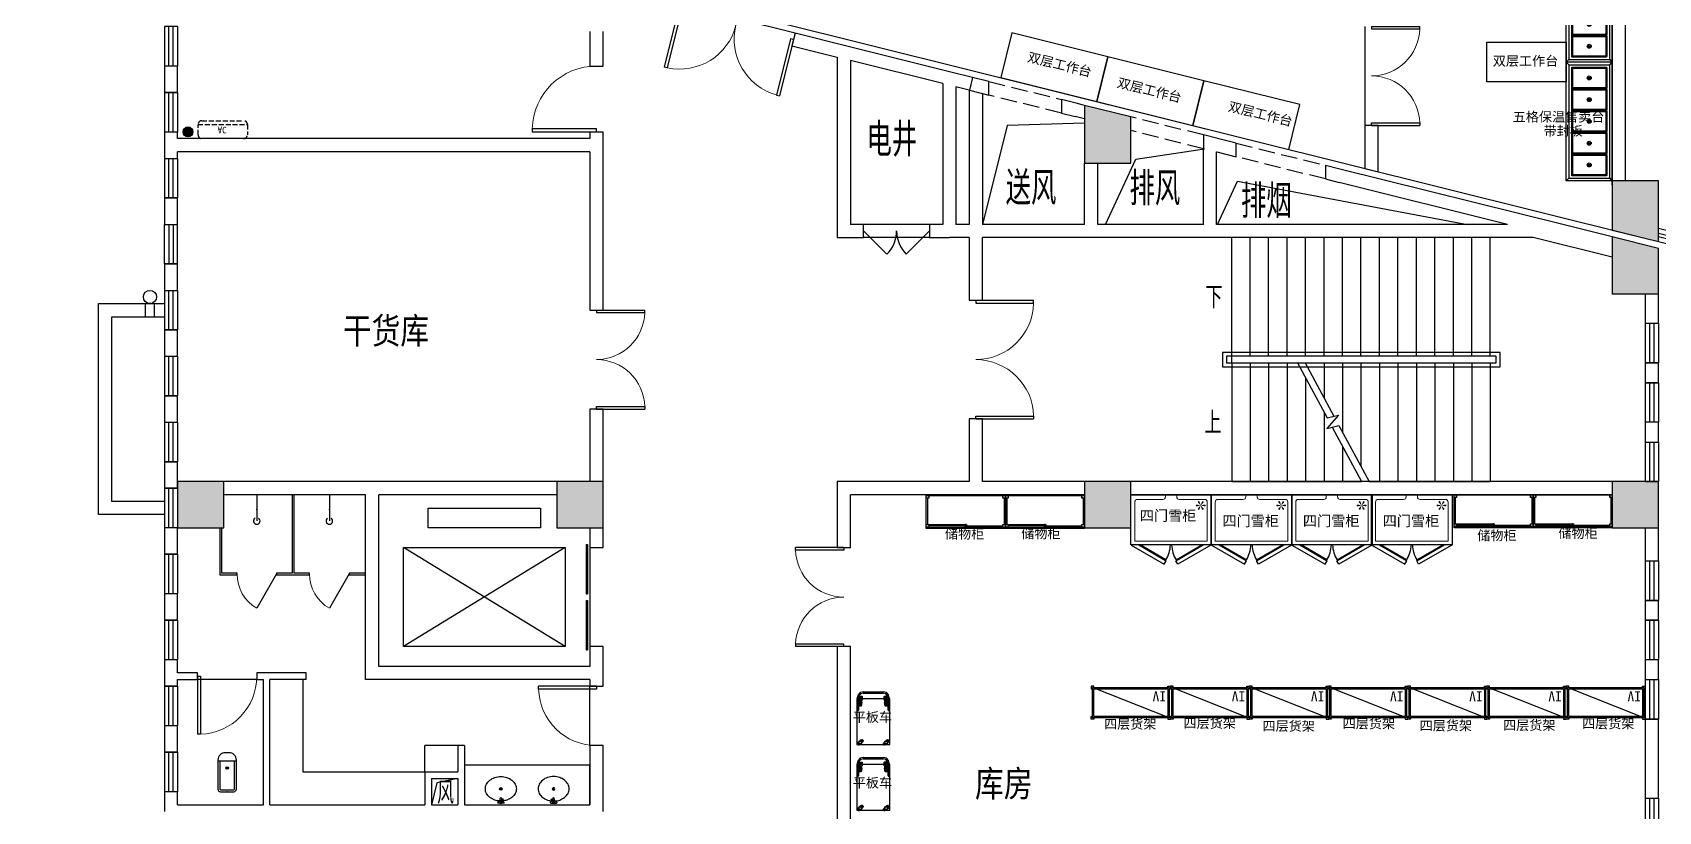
# Model space of a CAD drawing. Extents: x 1159254 to 1730927, y -477824 to -383968.
# Drawn here: x 1404869 to 1429519, y -434306 to -422498 of the extents above; entities that cross this region are included whole.
import ezdxf

# ---------------------------------------------------------------- set-up
doc = ezdxf.new("R2010")
doc.units = 0
doc.header["$LTSCALE"] = 1000
doc.linetypes.add('DASH', pattern=[0.35, 0.25, -0.1])
for name, color, linetype in [('0-空调出屋面', 41, 'Continuous'), ('COLUMN', 2, 'Continuous'), ('DIM_SYMB', 3, 'Continuous'), ('EVTR', 4, 'Continuous'), ('LATRINE', 6, 'Continuous'), ('LG', 84, 'Continuous'), ('LVTRY', 6, 'Continuous'), ('PUB_HATCH', 8, 'Continuous'), ('PUB_STRM', 4, 'Continuous'), ('PUB_TEXT', 7, 'Continuous'), ('ROOM_NAME', 7, 'Continuous'), ('STAIR', 4, 'Continuous'), ('WALL', 6, 'Continuous'), ('WINDOW', 4, 'Continuous'), ('WS_厨房设备', 1, 'Continuous'), ('产品文字', 7, 'Continuous'), ('空调', 205, 'Continuous')]:
    doc.layers.add(name, color=color, linetype=linetype)
doc.styles.add('_TCH_DIM', font='TSSDENG', dxfattribs={"width": 0.8, "bigfont": 'TSSDCHN'})
doc.styles.add('HZ-1', font='MingLiU.ttf', dxfattribs={"width": 0.8})
doc.styles.get("Standard").update_dxf_attribs({"font": '', "width": 0.8})
doc.styles.add('WMF-宋体1', font='')
doc.styles.add('宋体', font='', dxfattribs={"width": 0.8})
doc.styles.get('Standard').set_extended_font_data('SimSun')
doc.styles.get('WMF-宋体1').set_extended_font_data('SimSun')
doc.styles.get('宋体').set_extended_font_data('NSimSun')

# ---------------------------------------------------------------- blocks, each defined once
blk = doc.blocks.new('*U60')
for p, q in [((20, 20), (20, 480)), ((20, 480), (1180, 480)), ((1180, 480), (1180, 20)), ((1180, 20), (20, 20))]:
    blk.add_line(p, q)
at = {"color": 252, "linetype": 'Continuous', "ltscale": 3}
blk.add_line((20, 480), (1180, 20), dxfattribs=at)
at = {"color": 252}
for p, q in [((40, 40), (40, 460)), ((40, 40), (40, 460)), ((40, 460), (1160, 460)), ((1160, 460), (1160, 40)), ((1160, 40), (40, 40))]:
    blk.add_line(p, q, dxfattribs=at)
for points in [[(40, 480), (40, 500), (0, 500), (0, 460), (20, 460)], [(1160, 480), (1160, 500), (1200, 500), (1200, 460), (1180, 460)], [(40, 20), (40, 0), (0, 0), (0, 40), (20, 40)], [(1160, 20), (1160, 0), (1200, 0), (1200, 40), (1180, 40)]]:
    blk.add_lwpolyline(points, dxfattribs=at)
blk.add_text('IV', height=150).set_placement((66, 80))
blk = doc.blocks.new('fgjhgjghkgk')
at = {"layer": '空调', "linetype": 'DASH', "ltscale": 0.3}
for p, q in [((124108, 467971), (124108, 468601)), ((124168, 468661), (124320, 468661)), ((124320, 468661), (124320, 467911)), ((124380, 468601), (124380, 467971)), ((124320, 467911), (124168, 467911))]:
    blk.add_line(p, q, dxfattribs=at)
for centre, start, end in [((124168, 468601), 90, 180), ((124320, 468601), 0, 90), ((124168, 467971), 180, 270), ((124320, 467971), 270, 0)]:
    blk.add_arc(centre, 60, start, end, dxfattribs=at)
at = {"layer": '空调', "linetype": 'DASH', "ltscale": 0.3, "style": 'HZ-1', "text_generation_flag": 4}
blk.add_text('AC', height=100, rotation=270, dxfattribs=at).set_placement((124287, 468364))
blk = doc.blocks.new('*U45')
at = {"linetype": 'Continuous'}
for p, q in [((0, 0), (0, 700)), ((0, 700), (1500, 700)), ((1500, 700), (1500, 0)), ((1500, 0), (0, 0))]:
    blk.add_line(p, q, dxfattribs=at)
blk = doc.blocks.new('*U133')
at = {"linetype": 'Continuous'}
for p, q in [((0, 0), (0, 600)), ((0, 600), (1200, 600)), ((1200, 600), (1200, 0)), ((1200, 0), (0, 0))]:
    blk.add_line(p, q, dxfattribs=at)
blk = doc.blocks.new('Custom_78')
for p, q in [((40, 660), (0, 700)), ((0, 700), (1800, 700)), ((0, 0), (0, 700)), ((0, 700), (40, 660)), ((1800, 700), (1760, 660)), ((1800, 700), (1760, 660)), ((1800, 0), (1800, 700)), ((1800, 0), (0, 0)), ((1760, 40), (1800, 0)), ((1760, 40), (1800, 0))]:
    blk.add_line(p, q)
at = {"color": 253}
for p, q in [((1760, 660), (40, 660)), ((40, 660), (40, 40)), ((1760, 660), (1760, 40)), ((0, 0), (40, 40)), ((40, 40), (0, 0)), ((40, 40), (1760, 40))]:
    blk.add_line(p, q, dxfattribs=at)
at = {"color": 252}
for p, q in [((232, 379), (232, 321)), ((248, 379), (248, 321)), ((562, 379), (562, 321)), ((578, 379), (578, 321)), ((892, 379), (892, 321)), ((908, 379), (908, 321)), ((1222, 379), (1222, 321)), ((1238, 379), (1238, 321)), ((1552, 379), (1552, 321)), ((1568, 379), (1568, 321))]:
    blk.add_line(p, q, dxfattribs=at)
for points in [[(85, 615), (395, 615, -0.414214), (405, 605), (405, 95, -0.414214), (395, 85), (85, 85, -0.414214), (75, 95), (75, 605, -0.414214)], [(100, 600), (380, 600, -0.414214), (390, 590), (390, 110, -0.414214), (380, 100), (100, 100, -0.414214), (90, 110), (90, 590, -0.414214)], [(415, 615), (725, 615, -0.414214), (735, 605), (735, 95, -0.414214), (725, 85), (415, 85, -0.414214), (405, 95), (405, 605, -0.414214)], [(430, 600), (710, 600, -0.414214), (720, 590), (720, 110, -0.414214), (710, 100), (430, 100, -0.414214), (420, 110), (420, 590, -0.414214)], [(745, 615), (1055, 615, -0.414214), (1065, 605), (1065, 95, -0.414214), (1055, 85), (745, 85, -0.414214), (735, 95), (735, 605, -0.414214)], [(760, 600), (1040, 600, -0.414214), (1050, 590), (1050, 110, -0.414214), (1040, 100), (760, 100, -0.414214), (750, 110), (750, 590, -0.414214)], [(1075, 615), (1385, 615, -0.414214), (1395, 605), (1395, 95, -0.414214), (1385, 85), (1075, 85, -0.414214), (1065, 95), (1065, 605, -0.414214)], [(1090, 600), (1370, 600, -0.414214), (1380, 590), (1380, 110, -0.414214), (1370, 100), (1090, 100, -0.414214), (1080, 110), (1080, 590, -0.414214)], [(1405, 615), (1715, 615, -0.414214), (1725, 605), (1725, 95, -0.414214), (1715, 85), (1405, 85, -0.414214), (1395, 95), (1395, 605, -0.414214)], [(1420, 600), (1700, 600, -0.414214), (1710, 590), (1710, 110, -0.414214), (1700, 100), (1420, 100, -0.414214), (1410, 110), (1410, 590, -0.414214)]]:
    blk.add_lwpolyline(points, format="xyb", close=True, dxfattribs=at)
for centre in [(240, 350), (570, 350), (900, 350), (1230, 350), (1560, 350)]:
    blk.add_circle(centre, 30, dxfattribs=at)
blk = doc.blocks.new('带刹车脚轮')
h = blk.add_hatch(color=252)
h.dxf.hatch_style = 1
h.paths.add_polyline_path([(-11, -35), (-15, -35), (-15, -46), (-11, -50)])
h.paths.add_polyline_path([(15, -35), (11, -35), (11, -50), (15, -46)])
h.paths.add_polyline_path([(-11, 50), (-15, 46), (-15, 35), (-11, 35)])
h.paths.add_polyline_path([(15, 46), (11, 50), (11, 35), (15, 35)])
at = {"color": 252}
for p, q in [((-11, 50), (-11, 35)), ((-8, 50), (-8, 35)), ((-4, 50), (-4, 35)), ((0, 50), (0, 35)), ((0, 50), (0, 35)), ((4, 50), (4, 35)), ((8, 50), (8, 35)), ((11, 50), (11, 35)), ((-11, -50), (-11, -35)), ((-8, -35), (-8, -50)), ((-4, -35), (-4, -50)), ((0, -35), (0, -50)), ((0, -35), (0, -50)), ((4, -35), (4, -50)), ((8, -35), (8, -50)), ((11, -50), (11, -35))]:
    blk.add_line(p, q, dxfattribs=at)
at = {"color": 252, "linetype": 'Continuous'}
for p, q in [((-14, -59), (-14, -93)), ((-7, -59), (-7, -93)), ((0, -59), (0, -93)), ((7, -59), (7, -93)), ((14, -59), (14, -93))]:
    blk.add_line(p, q, dxfattribs=at)
blk.add_lwpolyline([(-22, -42), (-20, -40), (-20, 1), (20, 1), (20, -40), (22, -42), (25, -42), (27, -44), (27, -99), (25, -101), (-26, -101), (-28, -99), (-28, -44), (-26, -42), (-22, -42)], dxfattribs=at)
at = {"color": 252}
for points in [[(-20, 15), (-20, 33), (-18, 35), (18, 35), (20, 33), (20, 15)], [(-15, 35), (-15, 46), (-11, 50), (11, 50), (15, 46), (15, 35)], [(20, -15), (20, -33), (18, -35), (-18, -35), (-20, -33), (-20, -15)], [(15, -35), (15, -46), (11, -50), (-11, -50), (-15, -46), (-15, -35)]]:
    blk.add_lwpolyline(points, dxfattribs=at)
for radius in [25, 19.6]:
    blk.add_circle((0, 0), radius, dxfattribs=at)
blk = doc.blocks.new('脚轮')
h = blk.add_hatch(color=252)
h.dxf.hatch_style = 1
h.paths.add_polyline_path([(-11, -35), (-15, -35), (-15, -46), (-11, -50)])
h.paths.add_polyline_path([(15, -35), (11, -35), (11, -50), (15, -46)])
h.paths.add_polyline_path([(-11, 50), (-15, 46), (-15, 35), (-11, 35)])
h.paths.add_polyline_path([(15, 46), (11, 50), (11, 35), (15, 35)])
at = {"color": 252}
for p, q in [((-11, 50), (-11, 35)), ((-8, 50), (-8, 35)), ((-4, 50), (-4, 35)), ((0, 50), (0, 35)), ((0, 50), (0, 35)), ((4, 50), (4, 35)), ((8, 50), (8, 35)), ((11, 50), (11, 35)), ((-11, -50), (-11, -35)), ((-8, -35), (-8, -50)), ((-4, -35), (-4, -50)), ((0, -35), (0, -50)), ((0, -35), (0, -50)), ((4, -35), (4, -50)), ((8, -35), (8, -50)), ((11, -50), (11, -35))]:
    blk.add_line(p, q, dxfattribs=at)
for points in [[(-20, 15), (-20, 33), (-18, 35), (18, 35), (20, 33), (20, 15)], [(-15, 35), (-15, 46), (-11, 50), (11, 50), (15, 46), (15, 35)], [(20, -15), (20, -33), (18, -35), (-18, -35), (-20, -33), (-20, -15)], [(15, -35), (15, -46), (11, -50), (-11, -50), (-15, -46), (-15, -35)]]:
    blk.add_lwpolyline(points, dxfattribs=at)
for radius in [25, 19.6]:
    blk.add_circle((0, 0), radius, dxfattribs=at)
blk = doc.blocks.new('Custom_94')
for p, q in [((20, 756), (8, 711)), ((52, 788), (20, 756)), ((38, 745), (29, 711)), ((62, 770), (38, 745)), ((96, 800), (52, 788)), ((96, 779), (62, 770)), ((96, 800), (404, 800)), ((96, 779), (404, 779)), ((448, 788), (404, 800)), ((438, 770), (404, 779)), ((462, 745), (438, 770)), ((480, 756), (448, 788)), ((471, 711), (462, 745)), ((492, 711), (480, 756)), ((0, 700), (500, 700)), ((0, 700), (0, 700)), ((0, 700), (0, 0)), ((8, 711), (8, 668)), ((8, 668), (11, 661)), ((11, 661), (19, 658)), ((19, 658), (26, 661)), ((26, 661), (29, 668)), ((29, 711), (29, 668)), ((471, 711), (471, 668)), ((471, 668), (474, 661)), ((474, 661), (481, 658)), ((481, 658), (489, 661)), ((489, 661), (492, 668)), ((492, 711), (492, 668)), ((500, 679), (492, 679)), ((500, 0), (500, 700)), ((0, 0), (500, 0))]:
    blk.add_line(p, q)
at = {"color": 252}
for p, q in [((10, 663), (10, 522)), ((27, 663), (27, 522)), ((473, 663), (473, 522)), ((490, 663), (490, 522))]:
    blk.add_line(p, q, dxfattribs=at)
for centre, radius, start, end in [((18, 528), 10.5, 216.2302, 323.7698), ((482, 525), 9.09, 200.6774, 339.3226)]:
    blk.add_arc(centre, radius, start, end, dxfattribs=at)
at = {"color": 252, "rotation": 180}
for p in [(53, 631), (444, 632)]:
    blk.add_blockref('带刹车脚轮', p, dxfattribs=at)
at = {"rotation": 315}
for p in [(53, 33), (444, 33)]:
    blk.add_blockref('脚轮', p, dxfattribs=at)
blk = doc.blocks.new('CJT_4161')
at = {"linetype": 'Continuous'}
for p, q in [((0, 0), (0, 500)), ((0, 500), (1200, 500)), ((1200, 500), (1200, 0)), ((1200, 0), (0, 0))]:
    blk.add_line(p, q, dxfattribs=at)
at = {"color": 2, "linetype": 'Continuous'}
blk.add_line((600, 500), (600, 430), dxfattribs=at)
at = {"color": 252}
for p, q in [((0, 480), (40, 480)), ((0, 480), (1200, 480)), ((40, 440), (0, 440)), ((20, 40), (20, 440)), ((40, 480), (40, 440)), ((40, 478), (610, 478)), ((40, 478), (40, 460)), ((610, 460), (40, 460)), ((590, 440), (590, 458)), ((590, 458), (1160, 458)), ((1160, 440), (590, 440)), ((610, 478), (610, 460)), ((1160, 440), (1160, 480)), ((1200, 440), (1160, 440)), ((1180, 40), (1180, 440)), ((0, 40), (40, 40)), ((40, 0), (0, 0)), ((40, 40), (40, 0)), ((40, 20), (40, 38)), ((1160, 0), (1160, 40)), ((1160, 40), (1200, 40)), ((1160, 18), (1160, 0)), ((1200, 0), (1160, 0))]:
    blk.add_line(p, q, dxfattribs=at)
at = {"color": 252, "linetype": 'Continuous'}
blk.add_line((1160, 458), (1160, 440), dxfattribs=at)
blk = doc.blocks.new('$DorLib2D$00000002')
for p, q in [((-0.5, 0), (-0.5, 0.4875)), ((-0.475, 0.4875), (-0.5, 0.4875)), ((-0.475, 0), (-0.475, 0.4875)), ((0.475, 0), (0.475, 0.4875)), ((0.475, 0.4875), (0.5, 0.4875)), ((0.5, 0), (0.5, 0.4875)), ((-0.5, 0), (-0.475, 0)), ((0.5, 0), (0.475, 0))]:
    blk.add_line(p, q)
at = {"lineweight": 13}
for centre, start, end in [((-0.4875, 0), 0, 88.53072), ((0.4875, 0), 91.46928, 180)]:
    blk.add_arc(centre, 0.4875, start, end, dxfattribs=at)
blk = doc.blocks.new('_FZH')
blk.add_lwpolyline([(-0.5, -0.5), (0.5, -0.5), (0.5, 0.5), (-0.5, 0.5)], close=True)
at = {"layer": 'PUB_HATCH'}
blk.add_solid([(-0.5, -0.5), (0.5, -0.5), (-0.5, 0.5), (0.5, 0.5)], dxfattribs=at)
blk = doc.blocks.new('$TCHSYS$WIN2D')
for p, q in [((-0.5, 0.5), (0.5, 0.5)), ((-0.5, 0.5), (-0.5, -0.5)), ((0.5, 0.5), (0.5, -0.5)), ((0.5, 0.167), (-0.5, 0.167)), ((0.5, -0.167), (-0.5, -0.167)), ((-0.5, -0.5), (0.5, -0.5))]:
    blk.add_line(p, q)
blk = doc.blocks.new('$DorLib2D$00000116')
at = {"color": 0}
for p, q in [((-0.5, 0), (-0.146, 0.354)), ((0.5, 0), (0.146, 0.354))]:
    blk.add_line(p, q, dxfattribs=at)
for centre, start, end in [((-0.5, 0), 0, 45), ((0.5, 0), 135, 180)]:
    blk.add_arc(centre, 0.5, start, end, dxfattribs=at)
blk = doc.blocks.new('$DORLIB2D$00000127')
at = {"color": 0}
for points in [[(-0.533, 0.795), (-0.533, 0.69)], [(-0.033, 0.795), (-0.533, 0.795)], [(-0.033, 0.69), (-0.533, 0.69)], [(-0.033, 0.795), (-0.033, 0.69)], [(0.533, 0.795), (0.033, 0.795)], [(0.033, 0.795), (0.033, 0.69)], [(0.533, 0.69), (0.033, 0.69)], [(0.533, 0.795), (0.533, 0.69)], [(0.5, 0.5), (-0.5, 0.5)]]:
    blk.add_lwpolyline(points, dxfattribs=at)
blk = doc.blocks.new('$DorLib2D$00000001')
for p, q in [((0.45, 0.975), (0.5, 0.975)), ((0.45, 0), (0.45, 0.975)), ((0.5, 0), (0.5, 0.975)), ((0.5, 0), (0.45, 0))]:
    blk.add_line(p, q)
at = {"lineweight": 13}
blk.add_arc((0.475, 0), 0.975, 91.4693, 180, dxfattribs=at)
blk = doc.blocks.new('$lvtry$00000194')
at = {"color": 0}
for p, q in [((-17, -27), (-17, -17)), ((17, -27), (17, -17))]:
    blk.add_line(p, q, dxfattribs=at)
blk.add_lwpolyline([(14, -39, -0.067374), (92, -53, -0.088152), (166, -93, -0.105269), (218, -155, -0.121685), (235, -224, -0.121685), (218, -292, -0.105269), (166, -355, -0.088152), (92, -394, -0.078966), (0, -409, -0.078966), (-92, -394, -0.088152), (-166, -355, -0.105269), (-218, -292, -0.121685), (-235, -224, -0.121685), (-218, -155, -0.105269), (-166, -93, -0.088152), (-92, -53, -0.059935), (-23, -40, -0.059935)], format="xyb", dxfattribs=at)
for centre, radius in [((0, -221), 20), ((0, -27), 16.7), ((0, -221), 15)]:
    blk.add_circle(centre, radius, dxfattribs=at)
for centre, radius, start, end in [((0, -17), 16.7, 0, 180), ((-40, -17), 10.1, 106.6096, 258.1648), ((-64, 250), 259, 274.7069, 282.3732), ((-75, -197), 173, 71.36, 79.1873), ((-29, -63), 6.77, 155.344, 308.3224), ((-171, 35), 166, 324.8411, 338.1337), ((-171, 35), 170, 324.8411, 331.3523), ((-29, -63), 3.37, 155.344, 308.3224), ((100, -178), 170, 132.3141, 138.8253), ((100, -178), 166, 125.5327, 138.8253), ((-12, -42), 10.6, 201.8924, 261.774), ((-381, -99), 372, 2.3982, 6.7627), ((0, -80), 9.9, 201.7837, 338.2163), ((64, 250), 259, 257.6268, 265.2931), ((381, -99), 372, 170.1008, 177.6018), ((75, -197), 173, 100.8127, 110.4191), ((40, -17), 10.1, 281.8352, 73.3904)]:
    blk.add_arc(centre, radius, start, end, dxfattribs=at)
for p in [(0, -27), (0, -221)]:
    blk.add_point(p, dxfattribs=at)
blk = doc.blocks.new('$lvtry$00000168')
at = {"color": 0}
blk.add_line((0, 0), (0, -395), dxfattribs=at)
blk.add_arc((0, -395), 50, 121.0332, 58.9668, dxfattribs=at)
for p in [(0, 0), (0, -223)]:
    blk.add_point(p, dxfattribs=at)
blk = doc.blocks.new('$TCHSYS$APDOOR2D')
blk.add_line((0.5, 0), (0, 0.866))
at = {"lineweight": 13}
blk.add_arc((0.5, 0), 1, 120, 180, dxfattribs=at)
blk = doc.blocks.new('$lvtry$00000200')
at = {"color": 0}
for p, q in [((-110, -40, 0), (-110, -470, 0)), ((100, -30, 0), (-100, -30, 0)), ((110, -470, 0), (110, -40, 0))]:
    blk.add_line(p, q, dxfattribs=at)
at = {"color": 0, "elevation": 0}
blk.add_lwpolyline([(100, 0), (-100, 0, 0.414214), (-140, -40), (-140, -480, 0.414214), (-30, -590), (30, -590, 0.414214), (140, -480), (140, -40, 0.414214)], format="xyb", close=True, dxfattribs=at)
blk.add_lwpolyline([(140, -470), (-140, -470)], dxfattribs=at)
at = {"color": 0}
blk.add_circle((0, -359, 0), 20, dxfattribs=at)
for centre, start, end in [((-100, -40, 0), 90, 180), ((100, -40, 0), 0, 90)]:
    blk.add_arc(centre, 10, start, end, dxfattribs=at)
for p in [(0, 0), (0, -359, 0)]:
    blk.add_point(p, dxfattribs=at)
blk = doc.blocks.new('snow')
at = {"lineweight": -3}
for points in [[(-59, 13, 1.234515), (-57, -14), (0, 0)], [(-18, 58, 1.234515), (-41, 43), (0, 0)], [(0, 0), (-41, -42, 1.234515), (-19, -57)], [(41, 44, 1.234515), (17, 57), (0, 0)], [(0, 0), (58, -13, 1.234515), (59, 14)], [(0, 0), (17, -57, 1.234515), (41, -44)]]:
    blk.add_hatch(color=5, dxfattribs=at).paths.add_polyline_path(points)
blk = doc.blocks.new('Custom_45')
at = {"color": 252, "lineweight": -3}
for points in [[(5, 760), (4, 762), (506, 1052), (536, 1000), (121, 760)], [(121, 760), (528, 995), (533, 986), (141, 760)], [(1215, 760), (1216, 762), (714, 1052), (684, 1000), (1099, 760)], [(1099, 760), (692, 995), (687, 986), (1079, 760)]]:
    blk.add_lwpolyline(points, dxfattribs=at)
blk.add_lwpolyline([(0, 760), (1220, 760), (1220, 0), (0, 0)], close=True)
at = {"color": 252, "lineweight": 20}
blk.add_lwpolyline([(1160, 700), (1160, 110, -0.414214), (1120, 70), (736, 70, 0.414214), (696, 30), (696, 0), (524, 0), (524, 30, 0.414214), (484, 70), (100, 70, -0.414214), (60, 110), (60, 700)], format="xyb", close=True, dxfattribs=at)
at = {"color": 252, "linetype": 'Continuous', "lineweight": -3, "ltscale": 5}
for centre, start, end in [((129, 742), 2.1551, 31.183), ((1091, 742), 148.817, 177.8449)]:
    blk.add_arc(centre, 472, start, end, dxfattribs=at)
at = {"color": 252, "lineweight": -3}
blk.add_blockref('snow', (160, 161), dxfattribs=at)

msp = doc.modelspace()

# ---------------------------------------------------------------- hatches: boundary and pattern name
at = {"layer": '0-空调出屋面'}
h = msp.add_hatch(dxfattribs=at)
h.set_pattern_fill('ANSI31', color=256, scale=10, style=0)
h.set_pattern_definition([(315, (1407161.204, -423938.755), (-11.2253, -11.2253), [])])
h.paths.add_polyline_path([(1407161.2, -424003.8, -1), (1407291.2, -424003.8, -1)])
at = {"layer": 'PUB_HATCH'}
for points in [[(1420819.5, -424475.9), (1421519.5, -424475.9), (1421519.5, -423775.9), (1420819.5, -423601.4)], [(1429519.5, -424745.4), (1428819.5, -424745.4), (1428819.5, -425493), (1429519.5, -425667.5)], [(1428819.5, -426458.1), (1429519.5, -426458.1), (1429519.5, -425770.6), (1428819.5, -425596)]]:
    msp.add_hatch(color=256, dxfattribs=at).paths.add_polyline_path(points)

# ---------------------------------------------------------------- linework, layer by layer
for points in [[(1420819.5, -423869.9), (1419645.8, -423905.3), (1419269.5, -425405.7)], [(1421136.8, -425405.7), (1421594.2, -424419.6), (1422635.1, -424260.2)], [(1422835.1, -425405.7), (1423137.8, -424753.2), (1426626.3, -425405.7)], [(1411319.5, -433805.7), (1410998, -433869), (1410919.5, -434205.7)]]:
    msp.add_lwpolyline(points)
at = {"layer": '0-空调出屋面'}
for radius in [75, 65]:
    msp.add_circle((1407226.2, -424003.8), radius, dxfattribs=at)
at = {"layer": 'COLUMN'}
for p, q in [((1419122.1, -423178.2), (1419073.8, -423372.3)), ((1419369.5, -423239.9), (1419122.1, -423178.2)), ((1419369.5, -423446), (1419369.5, -423239.9)), ((1419073.8, -423372.3), (1419369.5, -423446)), ((1420690.4, -423569.2), (1420469.5, -423514.1)), ((1420469.5, -423514.1), (1420469.5, -423720.3)), ((1420469.5, -423720.3), (1420678.3, -423772.3)), ((1421519.5, -423775.9), (1420819.5, -423601.4)), ((1420819.5, -423601.4), (1420819.5, -424475.9)), ((1421519.5, -424475.9), (1421519.5, -423775.9)), ((1422840.4, -424105.3), (1422619.5, -424050.2)), ((1422619.5, -424050.2), (1422619.5, -424256.3)), ((1423119.5, -424174.9), (1422872.1, -424113.2)), ((1423119.5, -424381), (1423119.5, -424174.9)), ((1422819.5, -424306.2), (1422828.3, -424308.4)), ((1422823.8, -424307.3), (1423119.5, -424381)), ((1425069.5, -424323.5), (1425069.5, -424558)), ((1425269.5, -424609.5), (1425269.5, -424323.5)), ((1420819.5, -424475.9), (1421519.5, -424475.9)), ((1424690.4, -424566.5), (1424469.5, -424511.4)), ((1424469.5, -424511.4), (1424469.5, -424717.6)), ((1424469.5, -424717.6), (1424678.3, -424769.7)), ((1425069.5, -424558), (1425269.5, -424609.5)), ((1429519.5, -424745.4), (1428819.5, -424745.4)), ((1428819.5, -424745.4), (1428819.5, -425493)), ((1429519.5, -425667.5), (1429519.5, -424745.4)), ((1428819.5, -425493), (1429519.5, -425667.5)), ((1429519.5, -425770.6), (1428819.5, -425596)), ((1428819.5, -425596), (1428819.5, -426458.1)), ((1429519.5, -426458.1), (1429519.5, -425770.6)), ((1428819.5, -426458.1), (1429519.5, -426458.1))]:
    msp.add_line(p, q, dxfattribs=at)
at = {"layer": 'COLUMN', "linetype": 'DASH'}
for p, q in [((1419369.5, -423239.9), (1420469.5, -423514.1)), ((1420469.5, -423720.3), (1419369.5, -423446)), ((1422619.5, -424050.2), (1421519.5, -423775.9)), ((1422619.5, -424259.2), (1421519.5, -423984.9)), ((1423119.5, -424174.9), (1424469.5, -424511.4)), ((1424469.5, -424717.6), (1423119.5, -424381))]:
    msp.add_line(p, q, dxfattribs=at)
at = {"layer": 'DIM_SYMB'}
for points in [[(1422909.5, -426505.7, 0, 0, 0), (1427869.5, -426505.7, 0, 0, 0), (1427869.5, -428405.7, 0, 0, 0), (1425029.5, -428405.7, 80, 0, 0), (1424729.5, -428405.7, 0, 0, 0)], [(1422909.5, -428405.7, 0, 0, 0), (1424149.5, -428405.7, 80, 0, 0), (1424449.5, -428405.7, 0, 0, 0)]]:
    msp.add_lwpolyline(points, format="xyseb", dxfattribs=at)
at = {"layer": 'EVTR'}
for p, q in [((1410869.5, -430005.7), (1410869.5, -429705.7)), ((1410869.5, -429705.7), (1412569.5, -429705.7)), ((1412569.5, -429705.7), (1412569.5, -430005.7)), ((1412569.5, -430005.7), (1410869.5, -430005.7)), ((1410494.5, -431805.7), (1410494.5, -430305.7)), ((1410494.5, -430305.7), (1412944.5, -430305.7)), ((1412944.5, -430305.7), (1410494.5, -431805.7)), ((1412944.5, -431805.7), (1410494.5, -430305.7)), ((1412944.5, -430305.7), (1412944.5, -431805.7)), ((1412944.5, -431805.7), (1410494.5, -431805.7))]:
    msp.add_line(p, q, dxfattribs=at)
at = {"layer": 'LATRINE'}
for p, q in [((1408807, -429505.7), (1408807, -430693.2)), ((1408832, -429505.7), (1408807, -429505.7)), ((1408832, -429505.7), (1408832, -430693.2)), ((1407707, -430005.7), (1407707, -430718.2)), ((1407732, -430005.7), (1407732, -430693.2)), ((1407707, -430718.2), (1407969.5, -430718.2)), ((1407969.5, -430693.2), (1407732, -430693.2)), ((1407969.5, -430718.2), (1407969.5, -430693.2)), ((1408807, -430693.2), (1408569.5, -430693.2)), ((1408569.5, -430693.2), (1408569.5, -430718.2)), ((1408569.5, -430718.2), (1408819.5, -430718.2)), ((1408819.5, -430718.2), (1409069.5, -430718.2)), ((1409069.5, -430693.2), (1408832, -430693.2)), ((1409069.5, -430718.2), (1409069.5, -430693.2)), ((1409919.5, -430693.2), (1409669.5, -430693.2)), ((1409669.5, -430693.2), (1409669.5, -430718.2)), ((1409669.5, -430718.2), (1409919.5, -430718.2)), ((1409919.5, -430718.2), (1409919.5, -430693.2))]:
    msp.add_line(p, q, dxfattribs=at)
at = {"layer": 'LG'}
for points in [[(1429519.5, -425538.7), (1444094.5, -429172.6), (1444094.5, -437930.7), (1429519.5, -437930.7)], [(1429519.5, -425590.2), (1444044.5, -429211.7), (1444044.5, -437880.7), (1429519.5, -437880.7)]]:
    msp.add_lwpolyline(points, dxfattribs=at)
at = {"layer": 'LVTRY'}
msp.add_line((1411319.5, -433305.7), (1410819.5, -433305.7), dxfattribs=at)
msp.add_lwpolyline([(1408969.5, -432305.7), (1408969.5, -433705.7), (1410819.5, -433705.7), (1410819.5, -433305.7)], dxfattribs=at)
msp.add_lwpolyline([(1411419.5, -434205.7), (1413319.5, -434205.7), (1413319.5, -433605.7), (1411419.5, -433605.7)], close=True, dxfattribs=at)
at = {"layer": 'PUB_STRM', "linetype": 'DASH'}
for p, q in [((1406580.2, -426805.7), (1406580.2, -426605.7)), ((1406720.2, -426805.7), (1406720.2, -426605.7))]:
    msp.add_line(p, q, dxfattribs=at)
at = {"layer": 'PUB_STRM'}
msp.add_circle((1406650.2, -426505.7), 100, dxfattribs=at)
at = {"layer": 'STAIR', "color": 8, "ltscale": 3}
msp.add_line((1404869.5, -419521.6), (1429169.5, -425580.2), dxfattribs=at)
at = {"layer": 'STAIR'}
for p, q in [((1426969.5, -425605.7), (1423049.5, -425605.7)), ((1423049.5, -427405.7), (1423049.5, -425605.7)), ((1423329.5, -427405.7), (1423329.5, -425605.7)), ((1423609.5, -427405.7), (1423609.5, -425605.7)), ((1423889.5, -427405.7), (1423889.5, -425605.7)), ((1424169.5, -427405.7), (1424169.5, -425605.7)), ((1424449.5, -427405.7), (1424449.5, -425605.7)), ((1424729.5, -427405.7), (1424729.5, -425605.7)), ((1425009.5, -427405.7), (1425009.5, -425605.7)), ((1425289.5, -427405.7), (1425289.5, -425605.7)), ((1425569.5, -427405.7), (1425569.5, -425605.7)), ((1425849.5, -427405.7), (1425849.5, -425605.7)), ((1426129.5, -427405.7), (1426129.5, -425605.7)), ((1426409.5, -427405.7), (1426409.5, -425605.7)), ((1426689.5, -427405.7), (1426689.5, -425605.7)), ((1426969.5, -427405.7), (1426969.5, -425605.7)), ((1422909.5, -427345.7), (1422909.5, -427565.7)), ((1427119.5, -427345.7), (1422909.5, -427345.7)), ((1422969.5, -427405.7), (1422969.5, -427505.7)), ((1427059.5, -427405.7), (1422969.5, -427405.7)), ((1423049.5, -427505.7), (1423049.5, -427405.7)), ((1426969.5, -427405.7), (1423049.5, -427405.7)), ((1427059.5, -427505.7), (1427059.5, -427405.7)), ((1427119.5, -427565.7), (1427119.5, -427345.7)), ((1422909.5, -427565.7), (1427119.5, -427565.7)), ((1422969.5, -427505.7), (1427059.5, -427505.7)), ((1423049.5, -427505.7), (1424047.7, -427505.7)), ((1423049.5, -427505.7), (1423049.5, -429305.7)), ((1423329.5, -427505.7), (1423329.5, -429305.7)), ((1423609.5, -427505.7), (1423609.5, -429305.7)), ((1423889.5, -427505.7), (1423889.5, -429305.7)), ((1424047.7, -427505.7), (1424496.5, -428338.5)), ((1424161.3, -427505.7), (1426969.5, -427505.7)), ((1424161.3, -427505.7), (1424597.2, -428314.7)), ((1424169.5, -427505.7), (1424169.5, -427520.9)), ((1424449.5, -427505.7), (1424449.5, -428040.5)), ((1424729.5, -427505.7), (1424729.5, -428560.1)), ((1425009.5, -427505.7), (1425009.5, -429079.7)), ((1425289.5, -427505.7), (1425289.5, -429305.7)), ((1425569.5, -427505.7), (1425569.5, -429305.7)), ((1425849.5, -427505.7), (1425849.5, -429305.7)), ((1426129.5, -427505.7), (1426129.5, -429305.7)), ((1426409.5, -427505.7), (1426409.5, -429305.7)), ((1426689.5, -427505.7), (1426689.5, -429305.7)), ((1426969.5, -427505.7), (1426969.5, -429305.7)), ((1424169.5, -427731.7), (1424169.5, -429305.7)), ((1424449.5, -428251.3), (1424449.5, -429305.7)), ((1424670.1, -428297.4), (1424491.2, -428498.3)), ((1424496.5, -428338.5), (1424670.1, -428297.4)), ((1424491.2, -428498.3), (1424673, -428455.3)), ((1424572.2, -428479.1), (1425017.6, -429305.7)), ((1424673, -428455.3), (1425131.2, -429305.7)), ((1424729.5, -428770.9), (1424729.5, -429305.7)), ((1423049.5, -429305.7), (1425017.6, -429305.7)), ((1425009.5, -429290.5), (1425009.5, -429305.7)), ((1425131.2, -429305.7), (1426969.5, -429305.7))]:
    msp.add_line(p, q, dxfattribs=at)
for points in [[(1429519.5, -425461.4), (1444169.5, -429114), (1444169.5, -438005.7), (1429519.5, -438005.7)], [(1429519.5, -425667.5), (1443969.5, -429270.3), (1443969.5, -437805.7), (1429519.5, -437805.7)], [(1406869.5, -429605.7), (1406069.5, -429605.7), (1406069.5, -426805.7), (1406869.5, -426805.7)]]:
    msp.add_lwpolyline(points, dxfattribs=at)
msp.add_lwpolyline([(1405869.5, -426605.7), (1406869.5, -426605.7), (1406869.5, -429805.7), (1405869.5, -429805.7)], close=True, dxfattribs=at)
at = {"layer": 'WALL', "color": 3}
for p, q in [((1429019.5, -424745.4), (1429019.5, -399005.7)), ((1428819.5, -424805.7), (1428819.5, -399205.7)), ((1428819.5, -424745.4), (1428819.5, -399205.7))]:
    msp.add_line(p, q, dxfattribs=at)
at = {"layer": 'WALL'}
for p, q in [((1413319.5, -422481.3), (1413319.5, -423005.7)), ((1413519.5, -423005.7), (1413519.5, -422481.3)), ((1416430.7, -422507.2), (1416382.3, -422701.2)), ((1416382.3, -422701.2), (1417069.5, -422872.5)), ((1417193.6, -422697.4), (1416430.7, -422507.2)), ((1418793.6, -423096.3), (1417193.6, -422697.4)), ((1417069.5, -422872.5), (1417069.5, -425605.7)), ((1417269.5, -422922.4), (1417269.5, -425405.7)), ((1418669.5, -423271.5), (1417269.5, -422922.4)), ((1407069.5, -423005.7), (1406869.5, -423005.7)), ((1406869.5, -423005.7), (1406869.5, -423405.7)), ((1407069.5, -423405.7), (1407069.5, -423005.7)), ((1413319.5, -423005.7), (1413519.5, -423005.7)), ((1419122.1, -423178.2), (1418793.6, -423096.3)), ((1406869.5, -423405.7), (1407069.5, -423405.7)), ((1418669.5, -423271.5), (1418669.5, -425405.7)), ((1418869.5, -423321.3), (1418869.5, -425405.7)), ((1419069.5, -423371.2), (1418869.5, -423321.3)), ((1419069.5, -423371.2), (1419069.5, -425405.7)), ((1419269.5, -423421.1), (1419269.5, -425405.7)), ((1420819.5, -423601.4), (1420690.4, -423569.2)), ((1420819.5, -423807.5), (1420678.3, -423772.3)), ((1425269.5, -423905.7), (1425069.5, -423905.7)), ((1425069.5, -423905.7), (1425069.5, -424323.5)), ((1425269.5, -424323.5), (1425269.5, -423905.7)), ((1407069.5, -424005.7), (1406869.5, -424005.7)), ((1406869.5, -424005.7), (1406869.5, -424205.7)), ((1406869.5, -424205.7), (1406869.5, -424405.7)), ((1407069.5, -424105.7), (1407069.5, -424005.7)), ((1413319.5, -424105.7), (1407069.5, -424105.7)), ((1413519.5, -424005.7), (1413319.5, -424005.7)), ((1413319.5, -424005.7), (1413319.5, -424105.7)), ((1413519.5, -424205.7), (1413519.5, -424005.7)), ((1413519.5, -426705.7), (1413519.5, -424205.7)), ((1422872.1, -424113.2), (1422840.4, -424105.3)), ((1406869.5, -424405.7), (1407069.5, -424405.7)), ((1413319.5, -424305.7), (1407069.5, -424305.7)), ((1407069.5, -424405.7), (1407069.5, -424305.7)), ((1413319.5, -424305.7), (1413319.5, -426705.7)), ((1422619.5, -425405.7), (1422619.5, -424256.3)), ((1422819.5, -425405.7), (1422819.5, -424306.2)), ((1420819.5, -425405.7), (1420819.5, -424475.9)), ((1421019.5, -425405.7), (1421019.5, -424475.9)), ((1428068, -425408.7), (1424690.4, -424566.5)), ((1427229.4, -425405.7), (1424678.3, -424769.7)), ((1407069.5, -425005.7), (1406869.5, -425005.7)), ((1406869.5, -425005.7), (1406869.5, -425405.7)), ((1407069.5, -425405.7), (1407069.5, -425005.7)), ((1406869.5, -425405.7), (1407069.5, -425405.7)), ((1417469.5, -425405.7), (1417269.5, -425405.7)), ((1417469.5, -425605.7), (1417469.5, -425405.7)), ((1418669.5, -425405.7), (1418469.5, -425405.7)), ((1418469.5, -425405.7), (1418469.5, -425605.7)), ((1419069.5, -425405.7), (1418869.5, -425405.7)), ((1420819.5, -425405.7), (1419269.5, -425405.7)), ((1422619.5, -425405.7), (1421019.5, -425405.7)), ((1427229.4, -425405.7), (1422819.5, -425405.7)), ((1428819.5, -425596), (1428068, -425408.7)), ((1417069.5, -425605.7), (1417469.5, -425605.7)), ((1418469.5, -425605.7), (1418769.5, -425605.7)), ((1419069.5, -425605.7), (1418769.5, -425605.7)), ((1419069.5, -425605.7), (1419069.5, -426555.7)), ((1419269.5, -426555.7), (1419269.5, -425605.7)), ((1420919.5, -425605.7), (1419269.5, -425605.7)), ((1422735.1, -425605.7), (1420919.5, -425605.7)), ((1427618.2, -425605.7), (1422735.1, -425605.7)), ((1428819.5, -425905.2), (1427618.2, -425605.7)), ((1407069.5, -426005.7), (1406869.5, -426005.7)), ((1406869.5, -426005.7), (1406869.5, -426405.7)), ((1407069.5, -426405.7), (1407069.5, -426005.7)), ((1406869.5, -426405.7), (1407069.5, -426405.7)), ((1419069.5, -426555.7), (1419269.5, -426555.7)), ((1429319.5, -426458.1), (1429319.5, -426905.7)), ((1429519.5, -426905.7), (1429519.5, -426458.1)), ((1413319.5, -426705.7), (1413519.5, -426705.7)), ((1429319.5, -426905.7), (1429519.5, -426905.7)), ((1407069.5, -427005.7), (1406869.5, -427005.7)), ((1406869.5, -427005.7), (1406869.5, -427405.7)), ((1407069.5, -427405.7), (1407069.5, -427005.7)), ((1406869.5, -427405.7), (1407069.5, -427405.7)), ((1429519.5, -427505.7), (1429319.5, -427505.7)), ((1429319.5, -427505.7), (1429319.5, -427805.7)), ((1429519.5, -427805.7), (1429519.5, -427505.7)), ((1429319.5, -427805.7), (1429519.5, -427805.7)), ((1407069.5, -428005.7), (1406869.5, -428005.7)), ((1406869.5, -428005.7), (1406869.5, -428405.7)), ((1407069.5, -428405.7), (1407069.5, -428005.7)), ((1406869.5, -428405.7), (1407069.5, -428405.7)), ((1413519.5, -428205.7), (1413319.5, -428205.7)), ((1413319.5, -428205.7), (1413319.5, -429305.7)), ((1413519.5, -429305.7), (1413519.5, -428205.7)), ((1419269.5, -428355.7), (1419069.5, -428355.7)), ((1419069.5, -428355.7), (1419069.5, -429305.7)), ((1419269.5, -429305.7), (1419269.5, -428355.7)), ((1429519.5, -428405.7), (1429319.5, -428405.7)), ((1429319.5, -428405.7), (1429319.5, -428705.7)), ((1429519.5, -428705.7), (1429519.5, -428405.7)), ((1429319.5, -428705.7), (1429519.5, -428705.7)), ((1407069.5, -429005.7), (1406869.5, -429005.7)), ((1406869.5, -429005.7), (1406869.5, -429405.7)), ((1407069.5, -429405.7), (1407069.5, -429005.7)), ((1410019.5, -429305.7), (1407769.5, -429305.7)), ((1412819.5, -429305.7), (1410019.5, -429305.7)), ((1419069.5, -429305.7), (1417069.5, -429305.7)), ((1417069.5, -429305.7), (1417069.5, -430305.7)), ((1420819.5, -429305.7), (1419269.5, -429305.7)), ((1428819.5, -429305.7), (1421519.5, -429305.7)), ((1406869.5, -429405.7), (1407069.5, -429405.7)), ((1409919.5, -429505.7), (1407769.5, -429505.7)), ((1409919.5, -432305.7), (1409919.5, -429505.7)), ((1412819.5, -429505.7), (1410119.5, -429505.7)), ((1410119.5, -432105.7), (1410119.5, -429505.7)), ((1419169.5, -429505.7), (1417269.5, -429505.7)), ((1417269.5, -430305.7), (1417269.5, -429505.7)), ((1420819.5, -429505.7), (1419169.5, -429505.7)), ((1428819.5, -429505.7), (1421519.5, -429505.7)), ((1407069.5, -430005.7), (1406869.5, -430005.7)), ((1406869.5, -430005.7), (1406869.5, -430405.7)), ((1407069.5, -430405.7), (1407069.5, -430005.7)), ((1413319.5, -430005.7), (1413319.5, -430305.7)), ((1413519.5, -430305.7), (1413519.5, -430005.7)), ((1429319.5, -430005.7), (1429319.5, -430505.7)), ((1429519.5, -430505.7), (1429519.5, -430005.7)), ((1413319.5, -430305.7), (1413519.5, -430305.7)), ((1417069.5, -430305.7), (1417269.5, -430305.7)), ((1406869.5, -430405.7), (1407069.5, -430405.7)), ((1429319.5, -430505.7), (1429519.5, -430505.7)), ((1407069.5, -431005.7), (1406869.5, -431005.7)), ((1406869.5, -431005.7), (1406869.5, -431405.7)), ((1407069.5, -431405.7), (1407069.5, -431005.7)), ((1429519.5, -431105.7), (1429319.5, -431105.7)), ((1429319.5, -431105.7), (1429319.5, -431405.7)), ((1429519.5, -431405.7), (1429519.5, -431105.7)), ((1406869.5, -431405.7), (1407069.5, -431405.7)), ((1429319.5, -431405.7), (1429519.5, -431405.7)), ((1413519.5, -431805.7), (1413319.5, -431805.7)), ((1413319.5, -431805.7), (1413319.5, -432105.7)), ((1413519.5, -432205.7), (1413519.5, -431805.7)), ((1417269.5, -431805.7), (1417069.5, -431805.7)), ((1417069.5, -431805.7), (1417069.5, -437805.7)), ((1417269.5, -437805.7), (1417269.5, -431805.7)), ((1407069.5, -432005.7), (1406869.5, -432005.7)), ((1406869.5, -432005.7), (1406869.5, -432205.7)), ((1407069.5, -432205.7), (1407069.5, -432005.7)), ((1413319.5, -432105.7), (1410119.5, -432105.7)), ((1429519.5, -432005.7), (1429319.5, -432005.7)), ((1429319.5, -432005.7), (1429319.5, -432305.7)), ((1429519.5, -432305.7), (1429519.5, -432005.7)), ((1406869.5, -432205.7), (1406869.5, -432405.7)), ((1407369.5, -432205.7), (1407069.5, -432205.7)), ((1407069.5, -432305.7), (1407369.5, -432305.7)), ((1407069.5, -432405.7), (1407069.5, -432305.7)), ((1407369.5, -432305.7), (1407369.5, -432205.7)), ((1408369.5, -432205.7), (1408269.5, -432205.7)), ((1408269.5, -432205.7), (1408269.5, -432305.7)), ((1408269.5, -432305.7), (1408369.5, -432305.7)), ((1409019.5, -432205.7), (1408369.5, -432205.7)), ((1408369.5, -434205.7), (1408369.5, -432305.7)), ((1409019.5, -432305.7), (1408469.5, -432305.7)), ((1408469.5, -434205.7), (1408469.5, -432305.7)), ((1409019.5, -432305.7), (1409019.5, -432205.7)), ((1413319.5, -432305.7), (1409919.5, -432305.7)), ((1413319.5, -432305.7), (1413319.5, -432405.7)), ((1413519.5, -432405.7), (1413519.5, -432205.7)), ((1429319.5, -432305.7), (1429519.5, -432305.7)), ((1406869.5, -432405.7), (1407069.5, -432405.7)), ((1413319.5, -432405.7), (1413519.5, -432405.7)), ((1407069.5, -433005.7), (1406869.5, -433005.7)), ((1406869.5, -433005.7), (1406869.5, -433405.7)), ((1407069.5, -433405.7), (1407069.5, -433005.7)), ((1429519.5, -432905.7), (1429319.5, -432905.7)), ((1429319.5, -432905.7), (1429319.5, -434105.7)), ((1429519.5, -434105.7), (1429519.5, -432905.7)), ((1411319.5, -433305.7), (1411319.5, -433705.7)), ((1411419.5, -433305.7), (1411319.5, -433305.7)), ((1411419.5, -433305.7), (1411419.5, -433805.7)), ((1413519.5, -433305.7), (1413319.5, -433305.7)), ((1413319.5, -433305.7), (1413319.5, -434205.7)), ((1413519.5, -434305.7), (1413519.5, -433305.7)), ((1406869.5, -433405.7), (1407069.5, -433405.7)), ((1410819.5, -433705.7), (1411319.5, -433705.7)), ((1410819.5, -433705.7), (1410819.5, -434205.7)), ((1410919.5, -433805.7), (1411319.5, -433805.7)), ((1410919.5, -433805.7), (1410919.5, -434205.7)), ((1411319.5, -433805.7), (1411319.5, -434205.7)), ((1411419.5, -433805.7), (1411419.5, -434205.7)), ((1407069.5, -434005.7), (1406869.5, -434005.7)), ((1406869.5, -434005.7), (1406869.5, -434305.7)), ((1407069.5, -434205.7), (1407069.5, -434005.7)), ((1407069.5, -434205.7), (1408369.5, -434205.7)), ((1408469.5, -434205.7), (1409869.5, -434205.7)), ((1409869.5, -434205.7), (1410819.5, -434205.7)), ((1410919.5, -434205.7), (1411319.5, -434205.7)), ((1411419.5, -434205.7), (1413319.5, -434205.7)), ((1429319.5, -434105.7), (1429519.5, -434105.7))]:
    msp.add_line(p, q, dxfattribs=at)
at = {"layer": 'WINDOW'}
for p, q in [((1416430.7, -422507.2), (1414684.2, -422071.7)), ((1425069.5, -422405.7), (1425069.5, -423905.7)), ((1418469.5, -425405.7), (1417469.5, -425405.7)), ((1418469.5, -425605.7), (1417469.5, -425605.7)), ((1408269.5, -432305.7), (1407369.5, -432305.7)), ((1413319.5, -433305.7), (1413319.5, -432405.7))]:
    msp.add_line(p, q, dxfattribs=at)

# ---------------------------------------------------------------- block references
at = {"layer": 'COLUMN', "xscale": 700, "yscale": 700, "zscale": 700}
for p in [(1407419.5, -429655.7), (1413169.5, -429655.7), (1421169.5, -429655.7), (1429169.5, -429655.7)]:
    msp.add_blockref('_FZH', p, dxfattribs=at)
at = {"layer": 'LATRINE', "xscale": 600, "yscale": -600, "zscale": 25}
for p in [(1408269.5, -430705.7), (1409369.5, -430705.7)]:
    msp.add_blockref('$TCHSYS$APDOOR2D', p, dxfattribs=at)
at = {"layer": 'LVTRY'}
for p in [(1408269.5, -429505.7), (1409369.5, -429505.7)]:
    msp.add_blockref('$lvtry$00000168', p, dxfattribs=at)
at = {"layer": 'LVTRY', "rotation": 180}
for name, p in [('$lvtry$00000200', (1407819.5, -434005.7)), ('$lvtry$00000194', (1411969.5, -434185.7))]:
    msp.add_blockref(name, p, dxfattribs=at)
at = {"layer": 'LVTRY', "yscale": -1}
msp.add_blockref('$lvtry$00000194', (1412769.5, -434185.7), dxfattribs=at)
at = {"layer": 'WINDOW'}
for name, p, xscale, yscale, zscale, rotation in [('$DorLib2D$00000002', (1415533.2, -422386.5), 1800, 1800, 1800, 165.9999999767615), ('$TCHSYS$WIN2D', (1406969.5, -422705.7), -600, -200, -600, 90), ('$DorLib2D$00000002', (1425169.5, -423155.7), 1500, 1500, 1500, 269.9999999996555), ('$DorLib2D$00000001', (1413419.5, -423505.7), -1000, 1000, -1000, 90), ('$TCHSYS$WIN2D', (1406969.5, -423705.7), -600, -200, -600, 90), ('$TCHSYS$WIN2D', (1406969.5, -424705.7), -600, 200, -600, 90.00000000000165), ('$TCHSYS$WIN2D', (1406969.5, -425705.7), 600, 200, 600, 90.00000000000165), ('$DorLib2D$00000116', (1417969.5, -425505.7), 1000, 1000, 1000, 180), ('$TCHSYS$WIN2D', (1406969.5, -426705.7), -600, 200, -600, 90.00000000000165), ('$DorLib2D$00000002', (1419169.5, -427455.7), 1800, 1800, 1800, 269.9999999998803), ('$DorLib2D$00000002', (1413419.5, -427455.7), -1500, -1500, -1500, 90), ('$TCHSYS$WIN2D', (1429419.5, -427205.7), -600, 200, -600, 89.99999999997713), ('$TCHSYS$WIN2D', (1406969.5, -427705.7), -600, 200, -600, 90.00000000000165), ('$TCHSYS$WIN2D', (1429419.5, -428105.7), -600, -200, -600, 89.99999999997713), ('$TCHSYS$WIN2D', (1406969.5, -428705.7), -600, 200, -600, 90.00000000000165), ('$TCHSYS$WIN2D', (1429419.5, -429005.7), -600, 200, -600, 89.99999999997713), ('$TCHSYS$WIN2D', (1406969.5, -429705.7), -600, -200, -600, 90.00000000000165), ('$DORLIB2D$00000127', (1413419.5, -431055.7), 1500, 200, 1500, 90), ('$DorLib2D$00000002', (1417169.5, -431055.7), -1500, 1500, -1500, 89.99999999997647), ('$TCHSYS$WIN2D', (1406969.5, -430705.7), -600, -200, -600, 90.00000000000165), ('$TCHSYS$WIN2D', (1429419.5, -430805.7), -600, 200, -600, 89.99999999997544), ('$TCHSYS$WIN2D', (1406969.5, -431705.7), -600, -200, -600, 90.00000000000165), ('$TCHSYS$WIN2D', (1429419.5, -431705.7), -600, -200, -600, 89.99999999997544), ('$DorLib2D$00000001', (1407819.5, -432255.7), 900, 900, 900, 180), ('$TCHSYS$WIN2D', (1429419.5, -432605.7), -600, 200, -600, 89.99999999997544), ('$TCHSYS$WIN2D', (1406969.5, -432705.7), -600, -200, -600, 90.00000000000635), ('$DorLib2D$00000001', (1413419.5, -432855.7), 900, 900, 900, 90), ('$TCHSYS$WIN2D', (1406969.5, -433705.7), -600, -200, -600, 90.00000000000635), ('$TCHSYS$WIN2D', (1429419.5, -434405.7), -600, 200, -600, 89.99999999997544)]:
    msp.add_blockref(name, p, dxfattribs=dict(at, xscale=xscale, yscale=yscale, zscale=zscale, rotation=rotation))
at = {"layer": 'WS_厨房设备'}
for name, p, rotation in [('Custom_78', (1428819.5, -422945.4), 89.99999999999997), ('*U133', (1428119.5, -422645.4), 180), ('Custom_78', (1428819.5, -424745.4), 89.99999999999997), ('CJT_4161', (1419619.5, -429514.7), 180), ('CJT_4161', (1420819.5, -429514.7), 180), ('Custom_45', (1422739.5, -429505.7), 180), ('Custom_45', (1423959.5, -429505.7), 180), ('Custom_45', (1425179.5, -429505.7), 180), ('Custom_45', (1426389.5, -429505.7), 180), ('CJT_4161', (1427619.5, -429505.7), 180), ('CJT_4161', (1428819.5, -429505.7), 180), ('*U60', (1422119.5, -432405.7), 180), ('*U60', (1423319.5, -432405.7), 180), ('*U60', (1424519.5, -432405.7), 180), ('*U60', (1425719.5, -432405.7), 180), ('*U60', (1426919.5, -432405.7), 180), ('*U60', (1428119.5, -432405.7), 180), ('*U60', (1429319.5, -432405.7), 180)]:
    msp.add_blockref(name, p, dxfattribs=dict(at, rotation=rotation))
at = {"layer": 'WS_厨房设备', "xscale": -1, "rotation": 345.9999999767419}
for p in [(1421002.4, -423544), (1422457.9, -423906.8), (1423913.3, -424269.7)]:
    msp.add_blockref('*U45', p, dxfattribs=at)
at = {"layer": 'WS_厨房设备'}
for p in [(1417365.5, -433291.9), (1417365.5, -434288)]:
    msp.add_blockref('Custom_94', p, dxfattribs=at)
at = {"layer": '空调', "rotation": 90}
msp.add_blockref('fgjhgjghkgk', (1876039.7, -548214.1), dxfattribs=at)

# ---------------------------------------------------------------- texts
at = {"color": 7, "lineweight": 0, "style": 'WMF-宋体1'}
for p in [(1421655.8, -429899.8), (1422908.4, -429979.7), (1424128.4, -429979.7), (1425338.4, -429979.7)]:
    msp.add_text('四门雪柜', height=157.34, dxfattribs=at).set_placement(p)
at = {"layer": 'PUB_TEXT', "style": '_TCH_DIM', "width": 0.8}
for s, height, p in [('电井', 506.38, (1417512.1, -424375.5)), ('送风', 506.38, (1419621.7, -425110.9)), ('排风', 506.38, (1421500, -425118.9)), ('排烟', 506.38, (1423190.3, -425309.9)), ('下', 337.6, (1422652.5, -426680.7)), ('上', 337.6, (1422637.6, -428580.7)), ('风', 337.6, (1411002.9, -434190))]:
    msp.add_text(s, height=height, dxfattribs=at).set_placement(p)
at = {"layer": 'PUB_TEXT', "width": 0.8}
msp.add_text('干货库', height=398.73, dxfattribs=at).set_placement((1409575.9, -427217.7))
at = {"layer": 'ROOM_NAME', "style": '宋体', "width": 0.8}
msp.add_text('库房', height=400, dxfattribs=at).set_placement((1419157.8, -434082.2))
at = {"layer": '产品文字', "color": 7, "lineweight": 0, "style": 'WMF-宋体1'}
for p in [(1419942.2, -422932.8), (1421304.2, -423321.6), (1422987.1, -423681.2)]:
    msp.add_text('双层工作台', height=145.52, rotation=346.09744, dxfattribs=at).set_placement(p)
for s, p in [('双层工作台', (1427007.8, -423000.8)), ('五格保温售卖台', (1427309.7, -423848)), ('带封板', (1427776.4, -424060.8)), ('储物柜', (1418702.7, -430170.2)), ('储物柜', (1419859.6, -430166.4)), ('储物柜', (1426773, -430194.3)), ('储物柜', (1428003.4, -430161.3)), ('平板车', (1417305.3, -432946.8)), ('四层货架', (1421114.2, -433051.8)), ('四层货架', (1422319.6, -433039.5)), ('四层货架', (1423516.1, -433083.1)), ('四层货架', (1424731.4, -433045.7)), ('四层货架', (1425898.7, -433077)), ('四层货架', (1427163.8, -433070.7)), ('四层货架', (1428360.4, -433045.8)), ('平板车', (1417305.3, -433942.9))]:
    msp.add_text(s, height=145.52, dxfattribs=at).set_placement(p)

doc.saveas('drawing.dxf')
